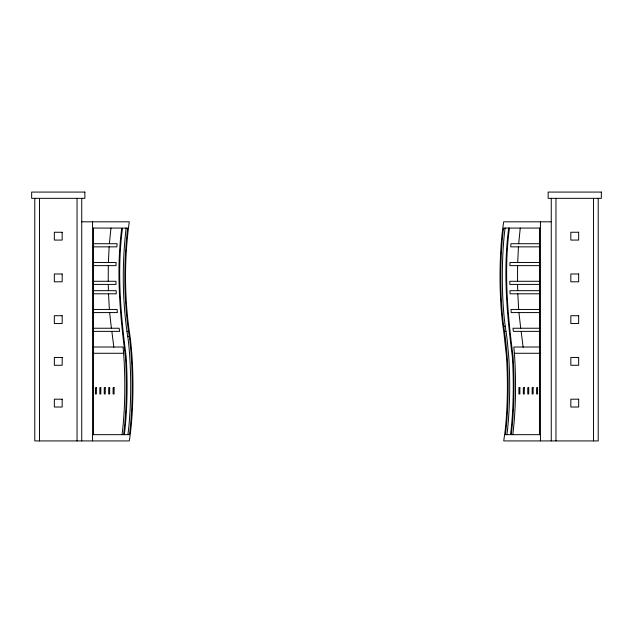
<?xml version="1.0" encoding="UTF-8"?>
<svg xmlns="http://www.w3.org/2000/svg" width="633" height="633" viewBox="0 0 633 633"><rect width="100%" height="100%" fill="white"/><g stroke="black" fill="none" stroke-linecap="round" stroke-linejoin="round"><path stroke-width="0.95" d="M108.306 265.631L108.227 281.281M108.409 262.505L109.129 246.791M517.612 265.631L517.525 281.281M517.715 262.505L518.435 246.791M109.374 243.721L110.949 228.07M518.68 243.721L520.255 228.07M126.102 228.07C121.908 264.855 122.24 302.297 128.08 338.884A75.644 11.837 -90 0 1 128.08 433.407L127.898 434.665M122.019 434.665L122.201 433.407A75.644 11.837 -90 0 0 123.839 356.347L123.087 347.019L92.956 347.019M123.57 434.665L123.752 433.407A75.644 11.837 90 0 0 125.381 356.347C119.874 313.881 116.108 270.774 121.773 228.07L93.423 228.07M124.305 434.665L124.479 433.407A75.644 11.837 90 0 0 126.117 356.347C120.602 313.881 116.844 270.774 122.509 228.07L127.644 228.07C123.459 264.855 123.783 302.297 129.623 338.884A75.644 11.837 90 0 1 129.623 433.407L129.441 434.665L92.956 434.665M505.102 228.07L504.92 229.328A75.644 11.837 90 0 0 504.92 323.851L507.08 338.884L508.718 356.347A75.644 11.837 90 0 1 507.08 433.407L506.898 434.665M508.695 228.07C503.037 270.774 506.796 313.881 512.311 356.347A75.644 11.837 90 0 1 510.673 433.407L510.491 434.665L505.356 434.665L505.53 433.407A75.644 11.837 90 0 0 507.168 356.347L505.53 338.884L503.377 323.851A75.644 11.837 90 0 1 503.377 229.328L503.559 228.07L539.633 228.07M509.43 228.07C503.773 270.774 507.531 313.881 513.047 356.347A75.644 11.837 90 0 1 514.004 386.146L513.893 396.329A75.644 11.837 90 0 1 511.409 433.407L511.227 434.665L540.036 434.665M512.777 434.665L512.952 433.407A75.644 11.837 90 0 0 515.444 396.329L515.547 386.146A75.644 11.837 90 0 0 514.589 356.347L513.838 347.019L540.044 347.019M81.736 221.811L129.282 221.811C124.282 258.066 124.282 295.113 129.282 331.368A75.644 11.837 -90 0 1 129.282 440.924L34.783 440.924L34.783 198.335M551.264 221.811L503.718 221.811A75.644 11.837 90 0 0 503.718 331.368L506.44 356.347A75.644 11.837 90 0 1 504.802 433.407L503.718 440.924L598.217 440.924L598.217 198.335M93.407 243.721L117.105 243.721L116.86 246.854L93.375 246.854M539.593 243.721L510.95 243.721L510.704 246.854L539.664 246.854M93.407 262.505L116.14 262.505L116.037 265.631L93.399 265.631M539.593 262.505L509.984 262.505L509.881 265.631L539.672 265.631M93.383 281.281L115.958 281.281L115.989 284.415L93.391 284.415M539.664 281.281L509.802 281.281L509.834 284.415L539.672 284.415M93.407 290.674L116.14 290.674L116.243 293.807L93.312 293.807M539.593 290.674L509.984 290.674L510.087 293.807L539.609 293.807M93.407 309.458L117.105 309.458L117.358 312.583L93.328 312.583M539.593 309.458L510.95 309.458L511.203 312.583L539.617 312.583M503.718 326.248L505.269 326.248M93.312 328.242L119.131 328.242L119.582 331.368L93.352 331.368M539.601 328.242L512.975 328.242L513.418 331.368L539.648 331.368M127.004 331.368L128.546 331.368M504.454 331.368L505.996 331.368M127.731 336.487L129.282 336.487M92.972 353.277L123.593 353.277M514.344 353.277L540.028 353.277M520.706 328.242L518.933 312.583M521.149 331.368L523.143 347.264M111.4 328.242L109.628 312.583M111.851 331.368L113.837 347.264M518.68 309.458L517.81 293.807M109.374 309.458L108.512 293.807M517.715 290.674L517.565 284.415M108.409 290.674L108.259 284.415M593.525 198.335L593.525 440.924M555.964 198.335L555.964 440.924M551.264 198.335L551.264 440.924M540.447 221.811L540.447 440.924M539.466 228.07L539.466 434.665M93.534 228.07L93.534 434.665M92.553 221.811L92.553 440.924M81.736 198.335L81.736 440.924M77.036 198.335L77.036 440.924M39.475 198.335L39.475 440.924M84.862 192.076L31.65 192.076L31.65 198.335L84.862 198.335L84.862 192.076M601.35 192.076L548.138 192.076L548.138 198.335L601.35 198.335L601.35 192.076M62.169 232.248L54.343 232.248L54.343 240.073L62.169 240.073L62.169 232.248M578.657 232.248L570.831 232.248L570.831 240.073L578.657 240.073L578.657 232.248M62.169 273.978L54.343 273.978L54.343 281.804L62.169 281.804L62.169 273.978M578.657 273.978L570.831 273.978L570.831 281.804L578.657 281.804L578.657 273.978M62.169 315.717L54.343 315.717L54.343 323.542L62.169 323.542L62.169 315.717M578.657 315.717L570.831 315.717L570.831 323.542L578.657 323.542L578.657 315.717M62.169 357.455L54.343 357.455L54.343 365.281L62.169 365.281L62.169 357.455M578.657 357.455L570.831 357.455L570.831 365.281L578.657 365.281L578.657 357.455M96.406 387.712L95.425 387.712L95.425 393.971L96.406 393.971L96.406 387.712M100.829 387.712L99.848 387.712L99.848 393.971L100.829 393.971L100.829 387.712M105.244 387.712L104.263 387.712L104.263 393.971L105.244 393.971L105.244 387.712M109.667 387.712L108.686 387.712L108.686 393.971L109.667 393.971L109.667 387.712M114.082 387.712L113.101 387.712L113.101 393.971L114.082 393.971L114.082 387.712M519.883 387.712L518.91 387.712L518.91 393.971L519.883 393.971L519.883 387.712M524.306 387.712L523.325 387.712L523.325 393.971L524.306 393.971L524.306 387.712M528.721 387.712L527.748 387.712L527.748 393.971L528.721 393.971L528.721 387.712M533.144 387.712L532.163 387.712L532.163 393.971L533.144 393.971L533.144 387.712M537.559 387.712L536.586 387.712L536.586 393.971L537.559 393.971L537.559 387.712M62.169 399.194L54.343 399.194L54.343 407.019L62.169 407.019L62.169 399.194M578.657 399.194L570.831 399.194L570.831 407.019L578.657 407.019L578.657 399.194"/></g></svg>
